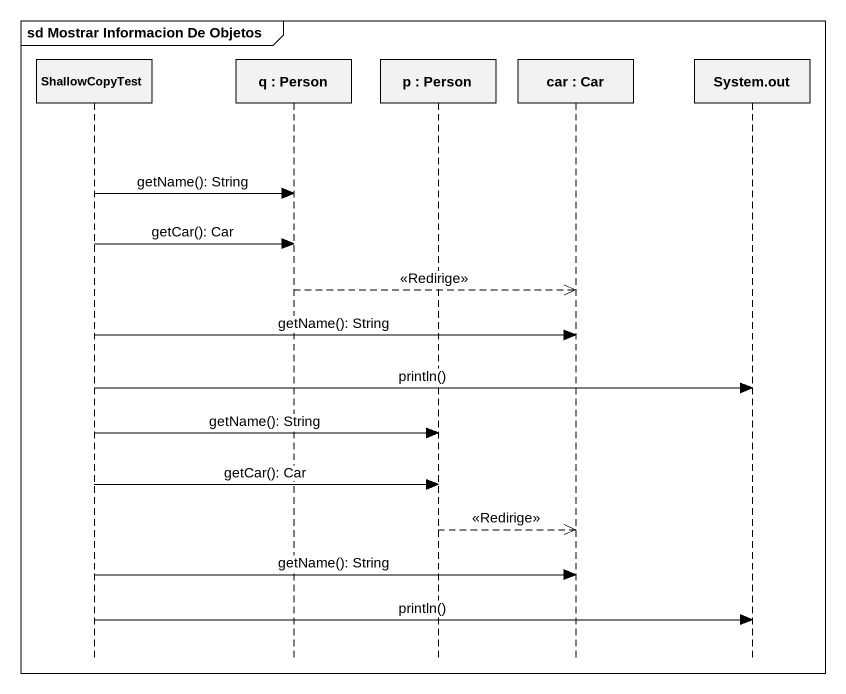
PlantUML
@startuml
mainframe sd Mostrar Informacion De Objetos
hide footbox
participant ShallowCopyTest
participant "q : Person" as q
participant "p : Person" as p
participant "car : Car" as car
participant "System.out" as System_out

ShallowCopyTest -> q : getName(): String
ShallowCopyTest -> q : getCar(): Car
q -->> car : <<Redirige>>
ShallowCopyTest -> car : getName(): String
ShallowCopyTest -> System_out : println()
ShallowCopyTest -> p : getName(): String
ShallowCopyTest -> p : getCar(): Car
p -->> car : <<Redirige>>
ShallowCopyTest -> car : getName(): String
ShallowCopyTest -> System_out : println()
@enduml
